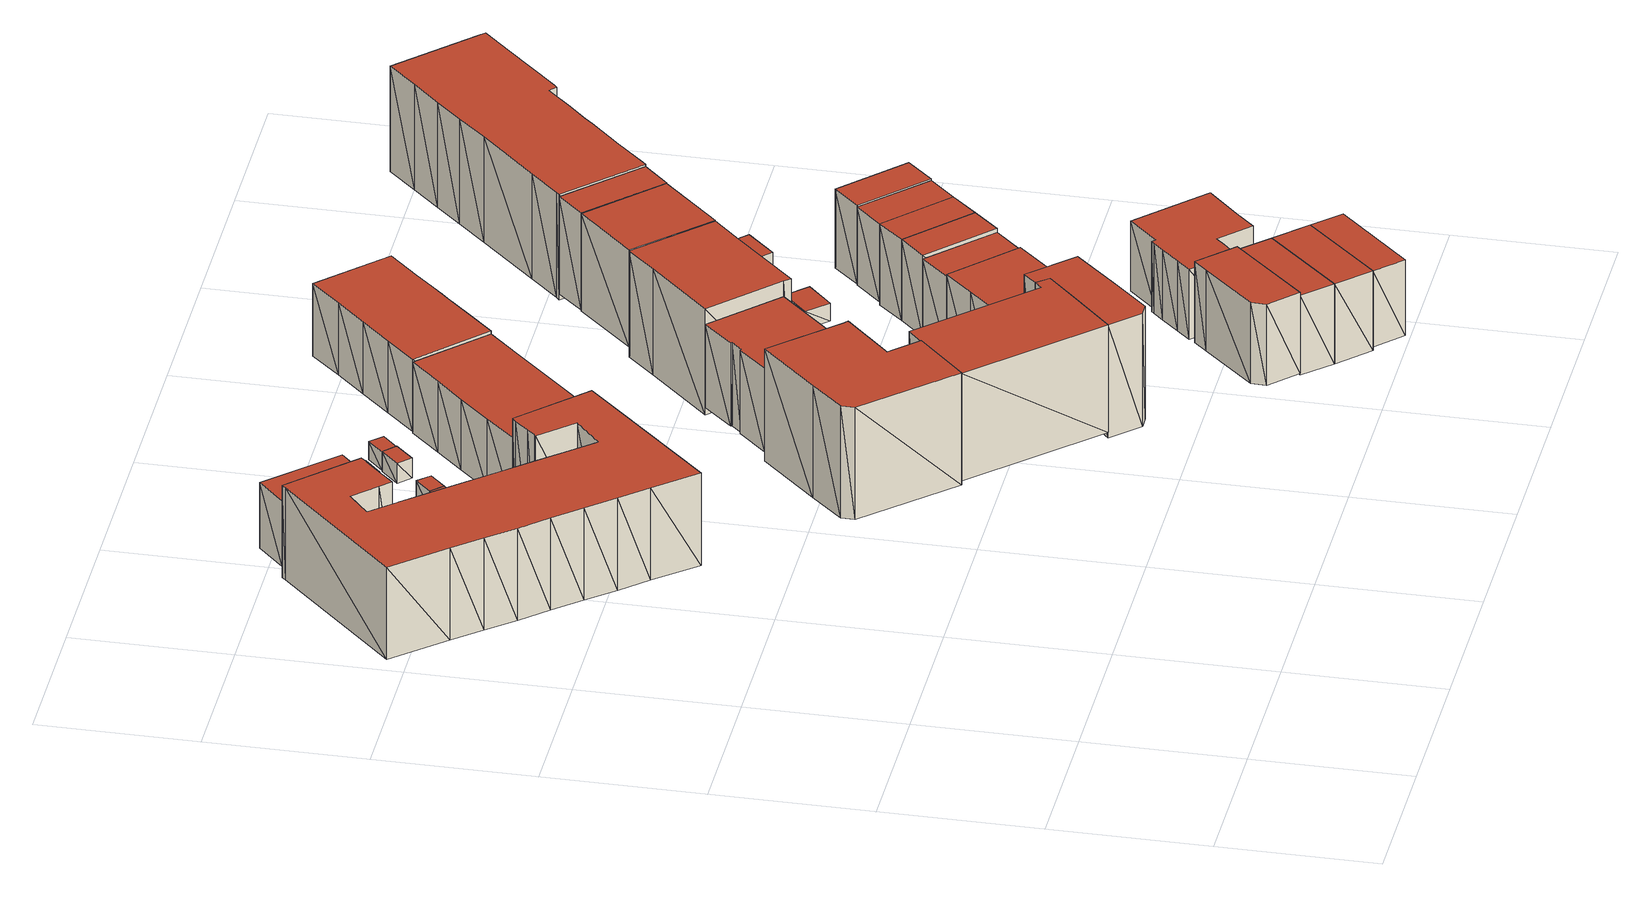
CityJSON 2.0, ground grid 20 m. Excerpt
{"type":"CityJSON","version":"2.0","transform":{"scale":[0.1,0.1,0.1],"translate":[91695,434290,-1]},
"CityObjects":{
"building1":{"type":"Building","attributes":{"+height_valid":1,"+groundHeight":0.71,"measuredHeight":13.25,"+org_bicycle_parking_spaces":7,"+total_area":1834,"+min_bicycle_parking_spaces":0,"yearOfConstruction":1996,"+residential_function":20,"+minbicycleparkingunits":63.2},"geometry":[{"type":"MultiSurface","lod":"1.2","boundaries":[[[0,1,2,3,4,5,6,7,8,9,10,11,12,13,14,15,16,17,18,19,20,21,22,23,24,25,26,27,28,29,30,31,32,33,34,35,36,37,38,39,40]],[[41,42,43,44,45,46,47,48,49,50,51,52,53,54,55,56,57,58,59,60,61,62,63,64,65,66,67,68,69,70,71,72,73,74,75,76,77,78,79,80,81]],[[0,42,41]],[[0,1,42]],[[1,43,42]],[[1,2,43]],[[2,44,43]],[[2,3,44]],[[3,45,44]],[[3,4,45]],[[4,46,45]],[[4,5,46]],[[5,47,46]],[[5,6,47]],[[6,48,47]],[[6,7,48]],[[7,49,48]],[[7,8,49]],[[8,50,49]],[[8,9,50]],[[9,51,50]],[[9,10,51]],[[10,52,51]],[[10,11,52]],[[11,53,52]],[[11,12,53]],[[12,54,53]],[[12,13,54]],[[13,55,54]],[[13,14,55]],[[14,56,55]],[[14,15,56]],[[15,57,56]],[[15,16,57]],[[16,58,57]],[[16,17,58]],[[17,59,58]],[[17,18,59]],[[18,60,59]],[[18,19,60]],[[19,61,60]],[[19,20,61]],[[20,62,61]],[[20,21,62]],[[21,63,62]],[[21,22,63]],[[22,64,63]],[[22,23,64]],[[23,65,64]],[[23,24,65]],[[24,66,65]],[[24,25,66]],[[25,67,66]],[[25,26,67]],[[26,68,67]],[[26,27,68]],[[27,69,68]],[[27,28,69]],[[28,70,69]],[[28,29,70]],[[29,71,70]],[[29,30,71]],[[30,72,71]],[[30,31,72]],[[31,73,72]],[[31,32,73]],[[32,74,73]],[[32,33,74]],[[33,75,74]],[[33,34,75]],[[34,76,75]],[[34,35,76]],[[35,77,76]],[[35,36,77]],[[36,78,77]],[[36,37,78]],[[37,79,78]],[[37,38,79]],[[38,80,79]],[[38,39,80]],[[39,81,80]],[[39,40,81]],[[40,41,81]],[[40,0,41]]],"semantics":{"surfaces":[{"type":"GroundSurface"},{"type":"RoofSurface"},{"type":"WallSurface"}],"values":[0,1,2,2,2,2,2,2,2,2,2,2,2,2,2,2,2,2,2,2,2,2,2,2,2,2,2,2,2,2,2,2,2,2,2,2,2,2,2,2,2,2,2,2,2,2,2,2,2,2,2,2,2,2,2,2,2,2,2,2,2,2,2,2,2,2,2,2,2,2,2,2,2,2,2,2,2,2,2,2,2,2,2,2]}}]},
"building2":{"type":"Building","attributes":{"+height_valid":1,"+groundHeight":0,"measuredHeight":10.53,"+org_bicycle_parking_spaces":2,"+total_area":0,"+min_bicycle_parking_spaces":0,"yearOfConstruction":1996,"+residential_function":0},"geometry":[{"type":"MultiSurface","lod":"1.2","boundaries":[[[82,83,84,85,86,87]],[[88,89,90,91,92,93]],[[82,89,88]],[[82,83,89]],[[83,90,89]],[[83,84,90]],[[84,91,90]],[[84,85,91]],[[85,92,91]],[[85,86,92]],[[86,93,92]],[[86,87,93]],[[87,88,93]],[[87,82,88]]],"semantics":{"surfaces":[{"type":"GroundSurface"},{"type":"RoofSurface"},{"type":"WallSurface"}],"values":[0,1,2,2,2,2,2,2,2,2,2,2,2,2]}}]},
"building3":{"type":"Building","attributes":{"+height_valid":1,"+groundHeight":0.72,"measuredHeight":4.95,"+org_bicycle_parking_spaces":9,"+total_area":0,"+min_bicycle_parking_spaces":0,"yearOfConstruction":1996,"+residential_function":0},"geometry":[{"type":"MultiSurface","lod":"1.2","boundaries":[[[94,95,96,97,98,99]],[[100,101,102,103,104,105]],[[94,101,100]],[[94,95,101]],[[95,102,101]],[[95,96,102]],[[96,103,102]],[[96,97,103]],[[97,104,103]],[[97,98,104]],[[98,105,104]],[[98,99,105]],[[99,100,105]],[[99,94,100]]],"semantics":{"surfaces":[{"type":"GroundSurface"},{"type":"RoofSurface"},{"type":"WallSurface"}],"values":[0,1,2,2,2,2,2,2,2,2,2,2,2,2]}}]},
"building4":{"type":"Building","attributes":{"+height_valid":1,"+groundHeight":2.16,"measuredHeight":11.08,"+org_bicycle_parking_spaces":2,"+total_area":126,"+min_bicycle_parking_spaces":0,"yearOfConstruction":1916,"+residential_function":1},"geometry":[{"type":"MultiSurface","lod":"1.2","boundaries":[[[106,107,108,109,110,111,112,113,114,115]],[[116,117,118,119,120,121,122,123,124,125]],[[106,117,116]],[[106,107,117]],[[107,118,117]],[[107,108,118]],[[108,119,118]],[[108,109,119]],[[109,120,119]],[[109,110,120]],[[110,121,120]],[[110,111,121]],[[111,122,121]],[[111,112,122]],[[112,123,122]],[[112,113,123]],[[113,124,123]],[[113,114,124]],[[114,125,124]],[[114,115,125]],[[115,116,125]],[[115,106,116]]],"semantics":{"surfaces":[{"type":"GroundSurface"},{"type":"RoofSurface"},{"type":"WallSurface"}],"values":[0,1,2,2,2,2,2,2,2,2,2,2,2,2,2,2,2,2,2,2,2,2]}}]},
"building5":{"type":"Building","attributes":{"+height_valid":1,"+groundHeight":0.72,"measuredHeight":3.33,"+org_bicycle_parking_spaces":10,"+total_area":0,"+min_bicycle_parking_spaces":0,"yearOfConstruction":1996,"+residential_function":0},"geometry":[{"type":"MultiSurface","lod":"1.2","boundaries":[[[97,96,126,127]],[[128,129,130,131]],[[97,129,128]],[[97,96,129]],[[96,130,129]],[[96,126,130]],[[126,131,130]],[[126,127,131]],[[127,128,131]],[[127,97,128]]],"semantics":{"surfaces":[{"type":"GroundSurface"},{"type":"RoofSurface"},{"type":"WallSurface"}],"values":[0,1,2,2,2,2,2,2,2,2]}}]},
"building6":{"type":"Building","attributes":{"+height_valid":1,"+groundHeight":0.73,"measuredHeight":3.35,"+org_bicycle_parking_spaces":2,"+total_area":0,"+min_bicycle_parking_spaces":0,"yearOfConstruction":1996,"+residential_function":0},"geometry":[{"type":"MultiSurface","lod":"1.2","boundaries":[[[127,126,132,133]],[[131,130,134,135]],[[127,130,131]],[[127,126,130]],[[126,134,130]],[[126,132,134]],[[132,135,134]],[[132,133,135]],[[133,131,135]],[[133,127,131]]],"semantics":{"surfaces":[{"type":"GroundSurface"},{"type":"RoofSurface"},{"type":"WallSurface"}],"values":[0,1,2,2,2,2,2,2,2,2]}}]},
"building7":{"type":"Building","attributes":{"+height_valid":1,"+groundHeight":0.74,"measuredHeight":3.36,"+org_bicycle_parking_spaces":9,"+total_area":0,"+min_bicycle_parking_spaces":0,"yearOfConstruction":1996,"+residential_function":0},"geometry":[{"type":"MultiSurface","lod":"1.2","boundaries":[[[133,132,136,137]],[[138,139,140,141]],[[133,139,138]],[[133,132,139]],[[132,140,139]],[[132,136,140]],[[136,141,140]],[[136,137,141]],[[137,138,141]],[[137,133,138]]],"semantics":{"surfaces":[{"type":"GroundSurface"},{"type":"RoofSurface"},{"type":"WallSurface"}],"values":[0,1,2,2,2,2,2,2,2,2]}}]},
"building8":{"type":"Building","attributes":{"+height_valid":1,"+groundHeight":0.73,"measuredHeight":3.36,"+org_bicycle_parking_spaces":0,"+total_area":0,"+min_bicycle_parking_spaces":0,"yearOfConstruction":1996,"+residential_function":0},"geometry":[{"type":"MultiSurface","lod":"1.2","boundaries":[[[137,136,142,143]],[[141,140,144,145]],[[137,140,141]],[[137,136,140]],[[136,144,140]],[[136,142,144]],[[142,145,144]],[[142,143,145]],[[143,141,145]],[[143,137,141]]],"semantics":{"surfaces":[{"type":"GroundSurface"},{"type":"RoofSurface"},{"type":"WallSurface"}],"values":[0,1,2,2,2,2,2,2,2,2]}}]},
"building9":{"type":"Building","attributes":{"+height_valid":1,"+groundHeight":0.9,"measuredHeight":3.42,"+org_bicycle_parking_spaces":1,"+total_area":0,"+min_bicycle_parking_spaces":0,"yearOfConstruction":1996,"+residential_function":0},"geometry":[{"type":"MultiSurface","lod":"1.2","boundaries":[[[146,147,148,149]],[[150,151,152,153]],[[146,151,150]],[[146,147,151]],[[147,152,151]],[[147,148,152]],[[148,153,152]],[[148,149,153]],[[149,150,153]],[[149,146,150]]],"semantics":{"surfaces":[{"type":"GroundSurface"},{"type":"RoofSurface"},{"type":"WallSurface"}],"values":[0,1,2,2,2,2,2,2,2,2]}}]},
"building10":{"type":"Building","attributes":{"+height_valid":1,"+groundHeight":0.88,"measuredHeight":3.43,"+org_bicycle_parking_spaces":5,"+total_area":0,"+min_bicycle_parking_spaces":0,"yearOfConstruction":1996,"+residential_function":0},"geometry":[{"type":"MultiSurface","lod":"1.2","boundaries":[[[149,148,154,155]],[[153,152,156,157]],[[149,152,153]],[[149,148,152]],[[148,156,152]],[[148,154,156]],[[154,157,156]],[[154,155,157]],[[155,153,157]],[[155,149,153]]],"semantics":{"surfaces":[{"type":"GroundSurface"},{"type":"RoofSurface"},{"type":"WallSurface"}],"values":[0,1,2,2,2,2,2,2,2,2]}}]},
"building11":{"type":"Building","attributes":{"+height_valid":1,"+groundHeight":0.88,"measuredHeight":3.43,"+org_bicycle_parking_spaces":2,"+total_area":0,"+min_bicycle_parking_spaces":0,"yearOfConstruction":1996,"+residential_function":0},"geometry":[{"type":"MultiSurface","lod":"1.2","boundaries":[[[155,154,158,159,160]],[[157,156,161,162,163]],[[155,156,157]],[[155,154,156]],[[154,161,156]],[[154,158,161]],[[158,162,161]],[[158,159,162]],[[159,163,162]],[[159,160,163]],[[160,157,163]],[[160,155,157]]],"semantics":{"surfaces":[{"type":"GroundSurface"},{"type":"RoofSurface"},{"type":"WallSurface"}],"values":[0,1,2,2,2,2,2,2,2,2,2,2]}}]},
"building12":{"type":"Building","attributes":{"+height_valid":1,"+groundHeight":0.95,"measuredHeight":4.82,"+org_bicycle_parking_spaces":3,"+total_area":0,"+min_bicycle_parking_spaces":0,"yearOfConstruction":1996,"+residential_function":0},"geometry":[{"type":"MultiSurface","lod":"1.2","boundaries":[[[164,165,166,167,168]],[[169,170,171,172,173]],[[164,170,169]],[[164,165,170]],[[165,171,170]],[[165,166,171]],[[166,172,171]],[[166,167,172]],[[167,173,172]],[[167,168,173]],[[168,169,173]],[[168,164,169]]],"semantics":{"surfaces":[{"type":"GroundSurface"},{"type":"RoofSurface"},{"type":"WallSurface"}],"values":[0,1,2,2,2,2,2,2,2,2,2,2]}}]},
"building13":{"type":"Building","attributes":{"+height_valid":1,"+groundHeight":0.89,"measuredHeight":3.41,"+org_bicycle_parking_spaces":7,"+total_area":0,"+min_bicycle_parking_spaces":0,"yearOfConstruction":1994,"+residential_function":0},"geometry":[{"type":"MultiSurface","lod":"1.2","boundaries":[[[174,175,176,177]],[[178,179,180,181]],[[174,179,178]],[[174,175,179]],[[175,180,179]],[[175,176,180]],[[176,181,180]],[[176,177,181]],[[177,178,181]],[[177,174,178]]],"semantics":{"surfaces":[{"type":"GroundSurface"},{"type":"RoofSurface"},{"type":"WallSurface"}],"values":[0,1,2,2,2,2,2,2,2,2]}}]},
"building14":{"type":"Building","attributes":{"+height_valid":1,"+groundHeight":0.89,"measuredHeight":3.41,"+org_bicycle_parking_spaces":10,"+total_area":0,"+min_bicycle_parking_spaces":0,"yearOfConstruction":1994,"+residential_function":0},"geometry":[{"type":"MultiSurface","lod":"1.2","boundaries":[[[175,182,183,176]],[[179,184,185,180]],[[175,184,179]],[[175,182,184]],[[182,185,184]],[[182,183,185]],[[183,180,185]],[[183,176,180]],[[176,179,180]],[[176,175,179]]],"semantics":{"surfaces":[{"type":"GroundSurface"},{"type":"RoofSurface"},{"type":"WallSurface"}],"values":[0,1,2,2,2,2,2,2,2,2]}}]},
"building15":{"type":"Building","attributes":{"+height_valid":1,"+groundHeight":0.33,"measuredHeight":15.46,"+org_bicycle_parking_spaces":10,"+total_area":909,"+min_bicycle_parking_spaces":0,"yearOfConstruction":1902,"+residential_function":12,"+minbicycleparkingunits":34.2},"geometry":[{"type":"MultiSurface","lod":"1.2","boundaries":[[[186,187,188,189,190,191,192,193,194,195]],[[196,197,198,199,200,201,202,203,204,205]],[[186,197,196]],[[186,187,197]],[[187,198,197]],[[187,188,198]],[[188,199,198]],[[188,189,199]],[[189,200,199]],[[189,190,200]],[[190,201,200]],[[190,191,201]],[[191,202,201]],[[191,192,202]],[[192,203,202]],[[192,193,203]],[[193,204,203]],[[193,194,204]],[[194,205,204]],[[194,195,205]],[[195,196,205]],[[195,186,196]]],"semantics":{"surfaces":[{"type":"GroundSurface"},{"type":"RoofSurface"},{"type":"WallSurface"}],"values":[0,1,2,2,2,2,2,2,2,2,2,2,2,2,2,2,2,2,2,2,2,2]}}]},
"building16":{"type":"Building","attributes":{"+height_valid":1,"+groundHeight":0.93,"measuredHeight":3.56,"+org_bicycle_parking_spaces":8,"+total_area":0,"+min_bicycle_parking_spaces":0,"yearOfConstruction":1994,"+residential_function":0},"geometry":[{"type":"MultiSurface","lod":"1.2","boundaries":[[[206,207,208,209]],[[210,211,212,213]],[[206,211,210]],[[206,207,211]],[[207,212,211]],[[207,208,212]],[[208,213,212]],[[208,209,213]],[[209,210,213]],[[209,206,210]]],"semantics":{"surfaces":[{"type":"GroundSurface"},{"type":"RoofSurface"},{"type":"WallSurface"}],"values":[0,1,2,2,2,2,2,2,2,2]}}]},
"building17":{"type":"Building","attributes":{"+height_valid":1,"+groundHeight":0.78,"measuredHeight":15.42,"+org_bicycle_parking_spaces":7,"+total_area":595,"+min_bicycle_parking_spaces":0,"yearOfConstruction":1902,"+residential_function":8,"+minbicycleparkingunits":13},"geometry":[{"type":"MultiSurface","lod":"1.2","boundaries":[[[214,215,216,217,218,219,220,221]],[[222,223,224,225,226,227,228,229]],[[214,223,222]],[[214,215,223]],[[215,224,223]],[[215,216,224]],[[216,225,224]],[[216,217,225]],[[217,226,225]],[[217,218,226]],[[218,227,226]],[[218,219,227]],[[219,228,227]],[[219,220,228]],[[220,229,228]],[[220,221,229]],[[221,222,229]],[[221,214,222]]],"semantics":{"surfaces":[{"type":"GroundSurface"},{"type":"RoofSurface"},{"type":"WallSurface"}],"values":[0,1,2,2,2,2,2,2,2,2,2,2,2,2,2,2,2,2]}}]},
"building18":{"type":"Building","attributes":{"+height_valid":1,"+groundHeight":1,"measuredHeight":3.55,"+org_bicycle_parking_spaces":0,"+total_area":0,"+min_bicycle_parking_spaces":0,"yearOfConstruction":1916,"+residential_function":0},"geometry":[{"type":"MultiSurface","lod":"1.2","boundaries":[[[230,231,232,233]],[[234,235,236,237]],[[230,235,234]],[[230,231,235]],[[231,236,235]],[[231,232,236]],[[232,237,236]],[[232,233,237]],[[233,234,237]],[[233,230,234]]],"semantics":{"surfaces":[{"type":"GroundSurface"},{"type":"RoofSurface"},{"type":"WallSurface"}],"values":[0,1,2,2,2,2,2,2,2,2]}}]},
"building19":{"type":"Building","attributes":{"+height_valid":1,"+groundHeight":1.04,"measuredHeight":10.65,"+org_bicycle_parking_spaces":5,"+total_area":552,"+min_bicycle_parking_spaces":0,"yearOfConstruction":1994,"+residential_function":6,"+minbicycleparkingunits":30},"geometry":[{"type":"MultiSurface","lod":"1.2","boundaries":[[[238,239,240,241,242,243,244,245,246,247]],[[248,249,250,251,252,253,254,255,256,257]],[[238,249,248]],[[238,239,249]],[[239,250,249]],[[239,240,250]],[[240,251,250]],[[240,241,251]],[[241,252,251]],[[241,242,252]],[[242,253,252]],[[242,243,253]],[[243,254,253]],[[243,244,254]],[[244,255,254]],[[244,245,255]],[[245,256,255]],[[245,246,256]],[[246,257,256]],[[246,247,257]],[[247,248,257]],[[247,238,248]]],"semantics":{"surfaces":[{"type":"GroundSurface"},{"type":"RoofSurface"},{"type":"WallSurface"}],"values":[0,1,2,2,2,2,2,2,2,2,2,2,2,2,2,2,2,2,2,2,2,2]}}]},
"building20":{"type":"Building","attributes":{"+height_valid":1,"+groundHeight":1.5,"measuredHeight":12.81,"+org_bicycle_parking_spaces":9,"+total_area":526,"+min_bicycle_parking_spaces":0,"yearOfConstruction":1994,"+residential_function":8,"+minbicycleparkingunits":28},"geometry":[{"type":"MultiSurface","lod":"1.2","boundaries":[[[258,259,260,261,262,263,264,265]],[[266,267,268,269,270,271,272,273]],[[258,267,266]],[[258,259,267]],[[259,268,267]],[[259,260,268]],[[260,269,268]],[[260,261,269]],[[261,270,269]],[[261,262,270]],[[262,271,270]],[[262,263,271]],[[263,272,271]],[[263,264,272]],[[264,273,272]],[[264,265,273]],[[265,266,273]],[[265,258,266]]],"semantics":{"surfaces":[{"type":"GroundSurface"},{"type":"RoofSurface"},{"type":"WallSurface"}],"values":[0,1,2,2,2,2,2,2,2,2,2,2,2,2,2,2,2,2]}}]},
"building21":{"type":"Building","attributes":{"+height_valid":1,"+groundHeight":0.12,"measuredHeight":15.41,"+org_bicycle_parking_spaces":0,"+total_area":409,"+min_bicycle_parking_spaces":0,"yearOfConstruction":1924,"+residential_function":5,"+minbicycleparkingunits":18.4},"geometry":[{"type":"MultiSurface","lod":"1.2","boundaries":[[[274,275,276,277,278,279,280,281,282]],[[283,284,285,227,226,225,224,286,287]],[[274,284,283]],[[274,275,284]],[[275,285,284]],[[275,276,285]],[[276,227,285]],[[276,277,227]],[[277,226,227]],[[277,278,226]],[[278,225,226]],[[278,279,225]],[[279,224,225]],[[279,280,224]],[[280,286,224]],[[280,281,286]],[[281,287,286]],[[281,282,287]],[[282,283,287]],[[282,274,283]]],"semantics":{"surfaces":[{"type":"GroundSurface"},{"type":"RoofSurface"},{"type":"WallSurface"}],"values":[0,1,2,2,2,2,2,2,2,2,2,2,2,2,2,2,2,2,2,2]}}]},
"building22":{"type":"Building","attributes":{"+height_valid":1,"+groundHeight":0.14,"measuredHeight":2.74,"+org_bicycle_parking_spaces":9,"+total_area":0,"+min_bicycle_parking_spaces":0,"yearOfConstruction":1994,"+residential_function":0},"geometry":[{"type":"MultiSurface","lod":"1.2","boundaries":[[[288,289,290,291]],[[292,293,294,295]],[[288,293,292]],[[288,289,293]],[[289,294,293]],[[289,290,294]],[[290,295,294]],[[290,291,295]],[[291,292,295]],[[291,288,292]]],"semantics":{"surfaces":[{"type":"GroundSurface"},{"type":"RoofSurface"},{"type":"WallSurface"}],"values":[0,1,2,2,2,2,2,2,2,2]}}]},
"building23":{"type":"Building","attributes":{"+height_valid":1,"+groundHeight":-0.12,"measuredHeight":10.94,"+org_bicycle_parking_spaces":3,"+total_area":167,"+min_bicycle_parking_spaces":0,"yearOfConstruction":1901,"+residential_function":2},"geometry":[{"type":"MultiSurface","lod":"1.2","boundaries":[[[296,297,298,299,300,301,302]],[[303,304,305,306,307,308,309]],[[296,304,303]],[[296,297,304]],[[297,305,304]],[[297,298,305]],[[298,306,305]],[[298,299,306]],[[299,307,306]],[[299,300,307]],[[300,308,307]],[[300,301,308]],[[301,309,308]],[[301,302,309]],[[302,303,309]],[[302,296,303]]],"semantics":{"surfaces":[{"type":"GroundSurface"},{"type":"RoofSurface"},{"type":"WallSurface"}],"values":[0,1,2,2,2,2,2,2,2,2,2,2,2,2,2,2]}}]},
"building24":{"type":"Building","attributes":{"+height_valid":1,"+groundHeight":0.51,"measuredHeight":14.88,"+org_bicycle_parking_spaces":5,"+total_area":536,"+min_bicycle_parking_spaces":0,"yearOfConstruction":1915,"+residential_function":6,"+minbicycleparkingunits":28},"geometry":[{"type":"MultiSurface","lod":"1.2","boundaries":[[[310,311,312,313,314,315,316]],[[317,318,319,320,321,322,323]],[[310,318,317]],[[310,311,318]],[[311,319,318]],[[311,312,319]],[[312,320,319]],[[312,313,320]],[[313,321,320]],[[313,314,321]],[[314,322,321]],[[314,315,322]],[[315,323,322]],[[315,316,323]],[[316,317,323]],[[316,310,317]]],"semantics":{"surfaces":[{"type":"GroundSurface"},{"type":"RoofSurface"},{"type":"WallSurface"}],"values":[0,1,2,2,2,2,2,2,2,2,2,2,2,2,2,2]}}]},
"building25":{"type":"Building","attributes":{"+height_valid":1,"+groundHeight":1.22,"measuredHeight":10.98,"+org_bicycle_parking_spaces":2,"+total_area":552,"+min_bicycle_parking_spaces":0,"yearOfConstruction":1994,"+residential_function":6,"+minbicycleparkingunits":30},"geometry":[{"type":"MultiSurface","lod":"1.2","boundaries":[[[324,325,326,327,328,329,330,331,332,333,334,335]],[[336,337,338,339,340,341,342,343,344,345,346,347]],[[324,337,336]],[[324,325,337]],[[325,338,337]],[[325,326,338]],[[326,339,338]],[[326,327,339]],[[327,340,339]],[[327,328,340]],[[328,341,340]],[[328,329,341]],[[329,342,341]],[[329,330,342]],[[330,343,342]],[[330,331,343]],[[331,344,343]],[[331,332,344]],[[332,345,344]],[[332,333,345]],[[333,346,345]],[[333,334,346]],[[334,347,346]],[[334,335,347]],[[335,336,347]],[[335,324,336]]],"semantics":{"surfaces":[{"type":"GroundSurface"},{"type":"RoofSurface"},{"type":"WallSurface"}],"values":[0,1,2,2,2,2,2,2,2,2,2,2,2,2,2,2,2,2,2,2,2,2,2,2,2,2]}}]},
"building26":{"type":"Building","attributes":{"+height_valid":1,"+groundHeight":0.09,"measuredHeight":10.93,"+org_bicycle_parking_spaces":10,"+total_area":241,"+min_bicycle_parking_spaces":0,"yearOfConstruction":1924,"+residential_function":3},"geometry":[{"type":"MultiSurface","lod":"1.2","boundaries":[[[348,349,350,351,352,353]],[[354,355,356,357,358,359]],[[348,355,354]],[[348,349,355]],[[349,356,355]],[[349,350,356]],[[350,357,356]],[[350,351,357]],[[351,358,357]],[[351,352,358]],[[352,359,358]],[[352,353,359]],[[353,354,359]],[[353,348,354]]],"semantics":{"surfaces":[{"type":"GroundSurface"},{"type":"RoofSurface"},{"type":"WallSurface"}],"values":[0,1,2,2,2,2,2,2,2,2,2,2,2,2]}}]},
"building27":{"type":"Building","attributes":{"+height_valid":1,"+groundHeight":-0.28,"measuredHeight":10.51,"+org_bicycle_parking_spaces":8,"+total_area":90,"+min_bicycle_parking_spaces":0,"yearOfConstruction":1901,"+residential_function":1},"geometry":[{"type":"MultiSurface","lod":"1.2","boundaries":[[[360,361,362,363,364]],[[365,366,367,368,369]],[[360,366,365]],[[360,361,366]],[[361,367,366]],[[361,362,367]],[[362,368,367]],[[362,363,368]],[[363,369,368]],[[363,364,369]],[[364,365,369]],[[364,360,365]]],"semantics":{"surfaces":[{"type":"GroundSurface"},{"type":"RoofSurface"},{"type":"WallSurface"}],"values":[0,1,2,2,2,2,2,2,2,2,2,2]}}]},
"building28":{"type":"Building","attributes":{"+height_valid":1,"+groundHeight":-0.28,"measuredHeight":10.47,"+org_bicycle_parking_spaces":5,"+total_area":178,"+min_bicycle_parking_spaces":0,"yearOfConstruction":1901,"+residential_function":2},"geometry":[{"type":"MultiSurface","lod":"1.2","boundaries":[[[364,363,370,371]],[[369,368,372,373]],[[364,368,369]],[[364,363,368]],[[363,372,368]],[[363,370,372]],[[370,373,372]],[[370,371,373]],[[371,369,373]],[[371,364,369]]],"semantics":{"surfaces":[{"type":"GroundSurface"},{"type":"RoofSurface"},{"type":"WallSurface"}],"values":[0,1,2,2,2,2,2,2,2,2]}}]},
"building29":{"type":"Building","attributes":{"+height_valid":1,"+groundHeight":0.32,"measuredHeight":2.56,"+org_bicycle_parking_spaces":10,"+total_area":0,"+min_bicycle_parking_spaces":0,"yearOfConstruction":1915,"+residential_function":0},"geometry":[{"type":"MultiSurface","lod":"1.2","boundaries":[[[374,375,376,377,378,379]],[[380,381,382,383,384,385]],[[374,381,380]],[[374,375,381]],[[375,382,381]],[[375,376,382]],[[376,383,382]],[[376,377,383]],[[377,384,383]],[[377,378,384]],[[378,385,384]],[[378,379,385]],[[379,380,385]],[[379,374,380]]],"semantics":{"surfaces":[{"type":"GroundSurface"},{"type":"RoofSurface"},{"type":"WallSurface"}],"values":[0,1,2,2,2,2,2,2,2,2,2,2,2,2]}}]},
"building30":{"type":"Building","attributes":{"+height_valid":1,"+groundHeight":0.2,"measuredHeight":10.46,"+org_bicycle_parking_spaces":3,"+total_area":144,"+min_bicycle_parking_spaces":0,"yearOfConstruction":1901,"+residential_function":1},"geometry":[{"type":"MultiSurface","lod":"1.2","boundaries":[[[386,387,388,389]],[[373,372,390,391]],[[386,372,373]],[[386,387,372]],[[387,390,372]],[[387,388,390]],[[388,391,390]],[[388,389,391]],[[389,373,391]],[[389,386,373]]],"semantics":{"surfaces":[{"type":"GroundSurface"},{"type":"RoofSurface"},{"type":"WallSurface"}],"values":[0,1,2,2,2,2,2,2,2,2]}}]},
"building31":{"type":"Building","attributes":{"+height_valid":1,"+groundHeight":0.28,"measuredHeight":10.62,"+org_bicycle_parking_spaces":1,"+total_area":109,"+min_bicycle_parking_spaces":0,"yearOfConstruction":1924,"+residential_function":1},"geometry":[{"type":"MultiSurface","lod":"1.2","boundaries":[[[392,393,394,395]],[[396,397,398,399]],[[392,397,396]],[[392,393,397]],[[393,398,397]],[[393,394,398]],[[394,399,398]],[[394,395,399]],[[395,396,399]],[[395,392,396]]],"semantics":{"surfaces":[{"type":"GroundSurface"},{"type":"RoofSurface"},{"type":"WallSurface"}],"values":[0,1,2,2,2,2,2,2,2,2]}}]},
"building32":{"type":"Building","attributes":{"+height_valid":1,"+groundHeight":0.34,"measuredHeight":2.57,"+org_bicycle_parking_spaces":1,"+total_area":0,"+min_bicycle_parking_spaces":0,"yearOfConstruction":1902,"+residential_function":0},"geometry":[{"type":"MultiSurface","lod":"1.2","boundaries":[[[400,401,402,403,404]],[[405,406,407,408,409]],[[400,406,405]],[[400,401,406]],[[401,407,406]],[[401,402,407]],[[402,408,407]],[[402,403,408]],[[403,409,408]],[[403,404,409]],[[404,405,409]],[[404,400,405]]],"semantics":{"surfaces":[{"type":"GroundSurface"},{"type":"RoofSurface"},{"type":"WallSurface"}],"values":[0,1,2,2,2,2,2,2,2,2,2,2]}}]},
"building33":{"type":"Building","attributes":{"+height_valid":1,"+groundHeight":-0.29,"measuredHeight":1.99,"+org_bicycle_parking_spaces":4,"+total_area":0,"+min_bicycle_parking_spaces":0,"yearOfConstruction":1901,"+residential_function":0},"geometry":[{"type":"MultiSurface","lod":"1.2","boundaries":[[[410,411,412,413]],[[414,415,416,417]],[[410,415,414]],[[410,411,415]],[[411,416,415]],[[411,412,416]],[[412,417,416]],[[412,413,417]],[[413,414,417]],[[413,410,414]]],"semantics":{"surfaces":[{"type":"GroundSurface"},{"type":"RoofSurface"},{"type":"WallSurface"}],"values":[0,1,2,2,2,2,2,2,2,2]}}]},
"building34":{"type":"Building","attributes":{"+height_valid":1,"+groundHeight":0.08,"measuredHeight":11.12,"+org_bicycle_parking_spaces":0,"+total_area":123,"+min_bicycle_parking_spaces":0,"yearOfConstruction":1924,"+residential_function":2},"geometry":[{"type":"MultiSurface","lod":"1.2","boundaries":[[[418,419,420,421]],[[422,423,424,425]],[[418,423,422]],[[418,419,423]],[[419,424,423]],[[419,420,424]],[[420,425,424]],[[420,421,425]],[[421,422,425]],[[421,418,422]]],"semantics":{"surfaces":[{"type":"GroundSurface"},{"type":"RoofSurface"},{"type":"WallSurface"}],"values":[0,1,2,2,2,2,2,2,2,2]}}]},
"building35":{"type":"Building","attributes":{"+height_valid":1,"+groundHeight":0.42,"measuredHeight":2.81,"+org_bicycle_parking_spaces":6,"+total_area":0,"+min_bicycle_parking_spaces":0,"yearOfConstruction":1924,"+residential_function":0},"geometry":[{"type":"MultiSurface","lod":"1.2","boundaries":[[[426,427,428,429,430]],[[431,432,433,434,435]],[[426,432,431]],[[426,427,432]],[[427,433,432]],[[427,428,433]],[[428,434,433]],[[428,429,434]],[[429,435,434]],[[429,430,435]],[[430,431,435]],[[430,426,431]]],"semantics":{"surfaces":[{"type":"GroundSurface"},{"type":"RoofSurface"},{"type":"WallSurface"}],"values":[0,1,2,2,2,2,2,2,2,2,2,2]}}]},
"building36":{"type":"Building","attributes":{"+height_valid":1,"+groundHeight":1.76,"measuredHeight":15.05,"+org_bicycle_parking_spaces":8,"+total_area":467,"+min_bicycle_parking_spaces":0,"yearOfConstruction":1915,"+residential_function":6,"+minbicycleparkingunits":7},"geometry":[{"type":"MultiSurface","lod":"1.2","boundaries":[[[436,437,438,439]],[[440,441,442,443]],[[436,441,440]],[[436,437,441]],[[437,442,441]],[[437,438,442]],[[438,443,442]],[[438,439,443]],[[439,440,443]],[[439,436,440]]],"semantics":{"surfaces":[{"type":"GroundSurface"},{"type":"RoofSurface"},{"type":"WallSurface"}],"values":[0,1,2,2,2,2,2,2,2,2]}}]},
"building37":{"type":"Building","attributes":{"+height_valid":1,"+groundHeight":-0.19,"measuredHeight":9.29,"+org_bicycle_parking_spaces":5,"+total_area":232,"+min_bicycle_parking_spaces":0,"yearOfConstruction":1981,"+residential_function":3},"geometry":[{"type":"MultiSurface","lod":"1.2","boundaries":[[[444,445,446,447,448,449,450,451,452,453,454,455,456,457,458]],[[459,460,461,462,463,464,465,466,467,468,469,470,471,472,473]],[[444,460,459]],[[444,445,460]],[[445,461,460]],[[445,446,461]],[[446,462,461]],[[446,447,462]],[[447,463,462]],[[447,448,463]],[[448,464,463]],[[448,449,464]],[[449,465,464]],[[449,450,465]],[[450,466,465]],[[450,451,466]],[[451,467,466]],[[451,452,467]],[[452,468,467]],[[452,453,468]],[[453,469,468]],[[453,454,469]],[[454,470,469]],[[454,455,470]],[[455,471,470]],[[455,456,471]],[[456,472,471]],[[456,457,472]],[[457,473,472]],[[457,458,473]],[[458,459,473]],[[458,444,459]]],"semantics":{"surfaces":[{"type":"GroundSurface"},{"type":"RoofSurface"},{"type":"WallSurface"}],"values":[0,1,2,2,2,2,2,2,2,2,2,2,2,2,2,2,2,2,2,2,2,2,2,2,2,2,2,2,2,2,2,2]}}]},
"building38":{"type":"Building","attributes":{"+height_valid":1,"+groundHeight":0.57,"measuredHeight":2.7,"+org_bicycle_parking_spaces":9,"+total_area":0,"+min_bicycle_parking_spaces":0,"yearOfConstruction":1915,"+residential_function":0},"geometry":[{"type":"MultiSurface","lod":"1.2","boundaries":[[[474,475,476,477]],[[478,479,480,481]],[[474,479,478]],[[474,475,479]],[[475,480,479]],[[475,476,480]],[[476,481,480]],[[476,477,481]],[[477,478,481]],[[477,474,478]]],"semantics":{"surfaces":[{"type":"GroundSurface"},{"type":"RoofSurface"},{"type":"WallSurface"}],"values":[0,1,2,2,2,2,2,2,2,2]}}]},
"building39":{"type":"Building","attributes":{"+height_valid":1,"+groundHeight":0.08,"measuredHeight":11.12,"+org_bicycle_parking_spaces":4,"+total_area":75,"+min_bicycle_parking_spaces":0,"yearOfConstruction":1924,"+residential_function":1},"geometry":[{"type":"MultiSurface","lod":"1.2","boundaries":[[[482,483,419,418]],[[484,485,423,422]],[[482,485,484]],[[482,483,485]],[[483,423,485]],[[483,419,423]],[[419,422,423]],[[419,418,422]],[[418,484,422]],[[418,482,484]]],"semantics":{"surfaces":[{"type":"GroundSurface"},{"type":"RoofSurface"},{"type":"WallSurface"}],"values":[0,1,2,2,2,2,2,2,2,2]}}]},
"building40":{"type":"Building","attributes":{"+height_valid":1,"+groundHeight":1.86,"measuredHeight":15.12,"+org_bicycle_parking_spaces":2,"+total_area":100,"+min_bicycle_parking_spaces":0,"yearOfConstruction":1915,"+residential_function":1},"geometry":[{"type":"MultiSurface","lod":"1.2","boundaries":[[[486,487,488,489]],[[490,491,492,493]],[[486,491,490]],[[486,487,491]],[[487,492,491]],[[487,488,492]],[[488,493,492]],[[488,489,493]],[[489,490,493]],[[489,486,490]]],"semantics":{"surfaces":[{"type":"GroundSurface"},{"type":"RoofSurface"},{"type":"WallSurface"}],"values":[0,1,2,2,2,2,2,2,2,2]}}]},
"building41":{"type":"Building","attributes":{"+height_valid":1,"+groundHeight":0.52,"measuredHeight":11.12,"+org_bicycle_parking_spaces":0,"+total_area":77,"+min_bicycle_parking_spaces":0,"yearOfConstruction":1924,"+residential_function":1},"geometry":[{"type":"MultiSurface","lod":"1.2","boundaries":[[[494,495,496,497]],[[498,499,485,484]],[[494,499,498]],[[494,495,499]],[[495,485,499]],[[495,496,485]],[[496,484,485]],[[496,497,484]],[[497,498,484]],[[497,494,498]]],"semantics":{"surfaces":[{"type":"GroundSurface"},{"type":"RoofSurface"},{"type":"WallSurface"}],"values":[0,1,2,2,2,2,2,2,2,2]}}]},
"building42":{"type":"Building","attributes":{"+height_valid":1,"+groundHeight":0.69,"measuredHeight":2.86,"+org_bicycle_parking_spaces":5,"+total_area":0,"+min_bicycle_parking_spaces":0,"yearOfConstruction":1902,"+residential_function":0},"geometry":[{"type":"MultiSurface","lod":"1.2","boundaries":[[[500,501,502,503]],[[504,505,506,507]],[[500,505,504]],[[500,501,505]],[[501,506,505]],[[501,502,506]],[[502,507,506]],[[502,503,507]],[[503,504,507]],[[503,500,504]]],"semantics":{"surfaces":[{"type":"GroundSurface"},{"type":"RoofSurface"},{"type":"WallSurface"}],"values":[0,1,2,2,2,2,2,2,2,2]}}]},
"building43":{"type":"Building","attributes":{"+height_valid":1,"+groundHeight":0.63,"measuredHeight":11.32,"+org_bicycle_parking_spaces":2,"+total_area":114,"+min_bicycle_parking_spaces":0,"yearOfConstruction":1924,"+residential_function":2},"geometry":[{"type":"MultiSurface","lod":"1.2","boundaries":[[[508,509,510,511]],[[512,513,514,515]],[[508,513,512]],[[508,509,513]],[[509,514,513]],[[509,510,514]],[[510,515,514]],[[510,511,515]],[[511,512,515]],[[511,508,512]]],"semantics":{"surfaces":[{"type":"GroundSurface"},{"type":"RoofSurface"},{"type":"WallSurface"}],"values":[0,1,2,2,2,2,2,2,2,2]}}]},
"building44":{"type":"Building","attributes":{"+height_valid":1,"+groundHeight":0.72,"measuredHeight":3.07,"+org_bicycle_parking_spaces":1,"+total_area":0,"+min_bicycle_parking_spaces":0,"yearOfConstruction":1924,"+residential_function":0},"geometry":[{"type":"MultiSurface","lod":"1.2","boundaries":[[[516,517,518,519]],[[520,521,522,523]],[[516,521,520]],[[516,517,521]],[[517,522,521]],[[517,518,522]],[[518,523,522]],[[518,519,523]],[[519,520,523]],[[519,516,520]]],"semantics":{"surfaces":[{"type":"GroundSurface"},{"type":"RoofSurface"},{"type":"WallSurface"}],"values":[0,1,2,2,2,2,2,2,2,2]}}]},
"building45":{"type":"Building","attributes":{"+height_valid":1,"+groundHeight":1.14,"measuredHeight":15.38,"+org_bicycle_parking_spaces":9,"+total_area":1420,"+min_bicycle_parking_spaces":0,"yearOfConstruction":1915,"+residential_function":18,"+minbicycleparkingunits":43.2},"geometry":[{"type":"MultiSurface","lod":"1.2","boundaries":[[[524,525,526,527,528,529,530,531,532,533,534,535,536,537,538,539,540,541,542,543]],[[544,545,546,547,548,549,550,551,552,553,554,555,556,557,558,559,560,561,562,563]],[[524,545,544]],[[524,525,545]],[[525,546,545]],[[525,526,546]],[[526,547,546]],[[526,527,547]],[[527,548,547]],[[527,528,548]],[[528,549,548]],[[528,529,549]],[[529,550,549]],[[529,530,550]],[[530,551,550]],[[530,531,551]],[[531,552,551]],[[531,532,552]],[[532,553,552]],[[532,533,553]],[[533,554,553]],[[533,534,554]],[[534,555,554]],[[534,535,555]],[[535,556,555]],[[535,536,556]],[[536,557,556]],[[536,537,557]],[[537,558,557]],[[537,538,558]],[[538,559,558]],[[538,539,559]],[[539,560,559]],[[539,540,560]],[[540,561,560]],[[540,541,561]],[[541,562,561]],[[541,542,562]],[[542,563,562]],[[542,543,563]],[[543,544,563]],[[543,524,544]]],"semantics":{"surfaces":[{"type":"GroundSurface"},{"type":"RoofSurface"},{"type":"WallSurface"}],"values":[0,1,2,2,2,2,2,2,2,2,2,2,2,2,2,2,2,2,2,2,2,2,2,2,2,2,2,2,2,2,2,2,2,2,2,2,2,2,2,2,2,2]}}]}
},
"vertices":[
[215,970,17],[245,936,17],[275,902,17],[304,869,17],[333,836,17],[370,868,17],[332,910,17],[333,911,17],[335,912,17],[344,922,17],[360,939,17],[366,944,17],[445,866,17],[408,828,17],[288,705,17],[244,756,17],[214,789,17],[185,823,17],[155,857,17],[125,890,17],[96,924,17],[66,958,17],[9,1022,17],[161,1172,17],[166,1177,17],[238,1105,17],[244,1099,17],[239,1093,17],[237,1092,17],[232,1087,17],[215,1070,17],[210,1065,17],[207,1062,17],[202,1057,17],[198,1053,17],[186,1066,17],[157,1095,17],[127,1069,17],[155,1038,17],[156,1037,17],[185,1004,17],[215,970,142],[245,936,142],[275,902,142],[304,869,142],[333,836,142],[370,868,142],[332,910,142],[333,911,142],[335,912,142],[344,922,142],[360,939,142],[366,944,142],[445,866,142],[408,828,142],[288,705,142],[244,756,142],[214,789,142],[185,823,142],[155,857,142],[125,890,142],[96,924,142],[66,958,142],[9,1022,142],[161,1172,142],[166,1177,142],[238,1105,142],[244,1099,142],[239,1093,142],[237,1092,142],[232,1087,142],[215,1070,142],[210,1065,142],[207,1062,142],[202,1057,142],[198,1053,142],[186,1066,142],[157,1095,142],[127,1069,142],[155,1038,142],[156,1037,142],[185,1004,142],
[215,1070,10],[232,1087,10],[237,1092,10],[248,1080,10],[238,1070,10],[226,1059,10],[215,1070,115],[232,1087,115],[237,1092,115],[248,1080,115],[238,1070,115],[226,1059,115],
[238,1070,17],[248,1080,17],[259,1068,17],[237,1047,17],[227,1057,17],[226,1059,17],[238,1070,60],[248,1080,60],[259,1068,60],[237,1047,60],[227,1057,60],[226,1059,60],
[201,1211,32],[272,1138,32],[281,1129,32],[263,1112,32],[274,1100,32],[252,1079,32],[239,1093,32],[244,1099,32],[238,1105,32],[166,1177,32],[201,1211,121],[272,1138,121],[281,1129,121],[263,1112,121],[274,1100,121],[252,1079,121],[239,1093,121],[244,1099,121],[238,1105,121],[166,1177,121],
[270,1056,17],[248,1035,17],[237,1047,43],[259,1068,43],[270,1056,43],[248,1035,43],
[281,1045,17],[259,1024,17],[281,1045,43],[259,1024,43],
[292,1033,17],[270,1012,17],[259,1024,44],[281,1045,44],[292,1033,44],[270,1012,44],
[303,1022,17],[281,1001,17],[303,1022,44],[281,1001,44],
[292,987,19],[311,1005,19],[324,990,19],[306,972,19],[292,987,44],[311,1005,44],[324,990,44],[306,972,44],
[338,975,19],[319,958,19],[338,975,44],[319,958,44],
[352,960,19],[333,943,19],[332,943,19],[352,960,44],[333,943,44],[332,943,44],
[333,943,20],[352,960,20],[366,945,20],[359,939,20],[347,928,20],[333,943,58],[352,960,58],[366,945,58],[359,939,58],[347,928,58],
[322,1015,19],[346,1038,19],[360,1024,19],[336,1001,19],[322,1015,44],[346,1038,44],[360,1024,44],[336,1001,44],
[366,1058,19],[380,1043,19],[366,1058,44],[380,1043,44],
[469,609,13],[539,680,13],[615,600,13],[619,597,13],[560,539,13],[567,532,13],[593,505,13],[531,445,13],[430,551,13],[430,568,13],[469,609,165],[539,680,165],[615,600,165],[619,597,165],[560,539,165],[567,532,165],[593,505,165],[531,445,165],[430,551,165],[430,568,165],
[419,1109,19],[434,1095,19],[411,1072,19],[396,1087,19],[419,1109,46],[434,1095,46],[411,1072,46],[396,1087,46],
[612,523,18],[739,392,18],[748,401,18],[761,386,18],[725,351,18],[671,299,18],[531,445,18],[593,505,18],[612,523,164],[739,392,164],[748,401,164],[761,386,164],[725,351,164],[671,299,164],[531,445,164],[593,505,164],
[419,1109,20],[440,1129,20],[454,1114,20],[434,1095,20],[419,1109,45],[440,1129,45],[454,1114,45],[434,1095,45],
[473,1054,20],[509,1091,20],[589,1014,20],[552,976,20],[518,941,20],[481,903,20],[445,866,20],[366,944,20],[401,981,20],[438,1019,20],[473,1054,116],[509,1091,116],[589,1014,116],[552,976,116],[518,941,116],[481,903,116],[445,866,116],[366,944,116],[401,981,116],[438,1019,116],
[588,730,25],[623,767,25],[702,690,25],[615,600,25],[539,680,25],[574,716,25],[576,715,25],[589,728,25],[588,730,138],[623,767,138],[702,690,138],[615,600,138],[539,680,138],[574,716,138],[576,715,138],[589,728,138],
[766,312,11],[721,265,11],[704,265,11],[671,299,11],[725,351,11],[761,386,11],[748,401,11],[764,417,11],[815,364,11],[766,312,164],[721,265,164],[704,265,164],[764,417,164],[815,364,164],
[755,637,11],[774,618,11],[687,529,11],[668,547,11],[755,637,37],[774,618,37],[687,529,37],[668,547,37],
[930,184,9],[859,109,9],[826,142,9],[826,161,9],[888,226,9],[904,243,9],[946,201,9],[930,184,119],[859,109,119],[826,142,119],[826,161,119],[888,226,119],[904,243,119],[946,201,119],
[734,879,15],[819,794,15],[785,760,15],[709,682,15],[702,690,15],[623,767,15],[699,844,15],[734,879,159],[819,794,159],[785,760,159],[709,682,159],[702,690,159],[623,767,159],[699,844,159],
[653,1238,22],[732,1161,22],[695,1123,22],[667,1094,22],[659,1086,22],[651,1078,22],[624,1050,22],[589,1014,22],[509,1091,22],[544,1127,22],[580,1164,22],[616,1200,22],[653,1238,120],[732,1161,120],[695,1123,120],[667,1094,120],[659,1086,120],[651,1078,120],[624,1050,120],[589,1014,120],[509,1091,120],[544,1127,120],[580,1164,120],[616,1200,120],
[819,520,11],[895,448,11],[862,413,11],[828,377,11],[753,451,11],[786,485,11],[819,520,119],[895,448,119],[862,413,119],[828,377,119],[753,451,119],[786,485,119],
[859,109,7],[930,184,7],[946,201,7],[979,167,7],[892,75,7],[859,109,115],[930,184,115],[946,201,115],[979,167,115],[892,75,115],
[1017,129,7],[930,37,7],[1017,129,115],[930,37,115],
[807,661,13],[784,637,13],[769,651,13],[792,675,13],[800,683,13],[814,669,13],[807,661,36],[784,637,36],[769,651,36],[792,675,36],[800,683,36],[814,669,36],
[930,37,12],[1017,129,12],[1049,96,12],[962,5,12],[1049,96,115],[962,5,115],
[852,555,13],[928,482,13],[895,448,13],[819,520,13],[852,555,116],[928,482,116],[895,448,116],[819,520,116],
[791,708,13],[807,724,13],[838,692,13],[836,691,13],[822,677,13],[791,708,36],[807,724,36],[838,692,36],[836,691,36],[822,677,36],
[988,224,7],[1022,192,7],[1006,175,7],[972,207,7],[988,224,30],[1022,192,30],[1006,175,30],[972,207,30],
[882,586,11],[958,514,11],[928,482,11],[852,555,11],[882,586,121],[958,514,121],[928,482,121],[852,555,121],
[838,692,14],[868,722,14],[892,697,14],[860,666,14],[836,691,14],[838,692,38],[868,722,38],[892,697,38],[860,666,38],[836,691,38],
[803,950,28],[889,866,28],[819,794,28],[734,879,28],[803,950,160],[889,866,160],[819,794,160],[734,879,160],
[1074,271,8],[1084,261,8],[1084,260,8],[1045,222,8],[1021,197,8],[984,233,8],[974,222,8],[956,205,8],[911,251,8],[927,268,8],[948,290,8],[960,302,8],[964,306,8],[968,302,8],[1004,339,8],[1074,271,103],[1084,261,103],[1084,260,103],[1045,222,103],[1021,197,103],[984,233,103],[974,222,103],[956,205,103],[911,251,103],[927,268,103],[948,290,103],[960,302,103],[964,306,103],[968,302,103],[1004,339,103],
[852,723,16],[838,737,16],[869,769,16],[884,755,16],[852,723,37],[838,737,37],[869,769,37],[884,755,37],
[912,618,11],[988,546,11],[912,618,121],[988,546,121],
[834,982,29],[920,897,29],[889,866,29],[803,950,29],[834,982,161],[920,897,161],[889,866,161],[803,950,161],
[944,651,15],[1019,578,15],[988,546,15],[912,618,15],[944,651,121],[1019,578,121],
[894,766,17],[879,780,17],[956,858,17],[970,844,17],[894,766,39],[879,780,39],[956,858,39],[970,844,39],
[975,683,16],[1050,611,16],[1019,578,16],[944,651,16],[975,683,123],[1050,611,123],[1019,578,123],[944,651,123],
[959,816,17],[988,788,17],[954,753,17],[925,781,17],[959,816,41],[988,788,41],[954,753,41],[925,781,41],
[1173,1137,21],[1139,1102,21],[1074,1036,21],[1069,1032,21],[1061,1040,21],[1030,1008,21],[1007,986,21],[998,976,21],[959,937,21],[924,901,21],[920,897,21],[834,982,21],[838,986,21],[873,1022,21],[943,1093,21],[978,1129,21],[1009,1161,21],[1043,1195,21],[1078,1231,21],[1165,1145,21],[1173,1137,164],[1139,1102,164],[1074,1036,164],[1069,1032,164],[1061,1040,164],[1030,1008,164],[1007,986,164],[998,976,164],[959,937,164],[924,901,164],[920,897,164],[834,982,164],[838,986,164],[873,1022,164],[943,1093,164],[978,1129,164],[1009,1161,164],[1043,1195,164],[1078,1231,164],[1165,1145,164]
]}
